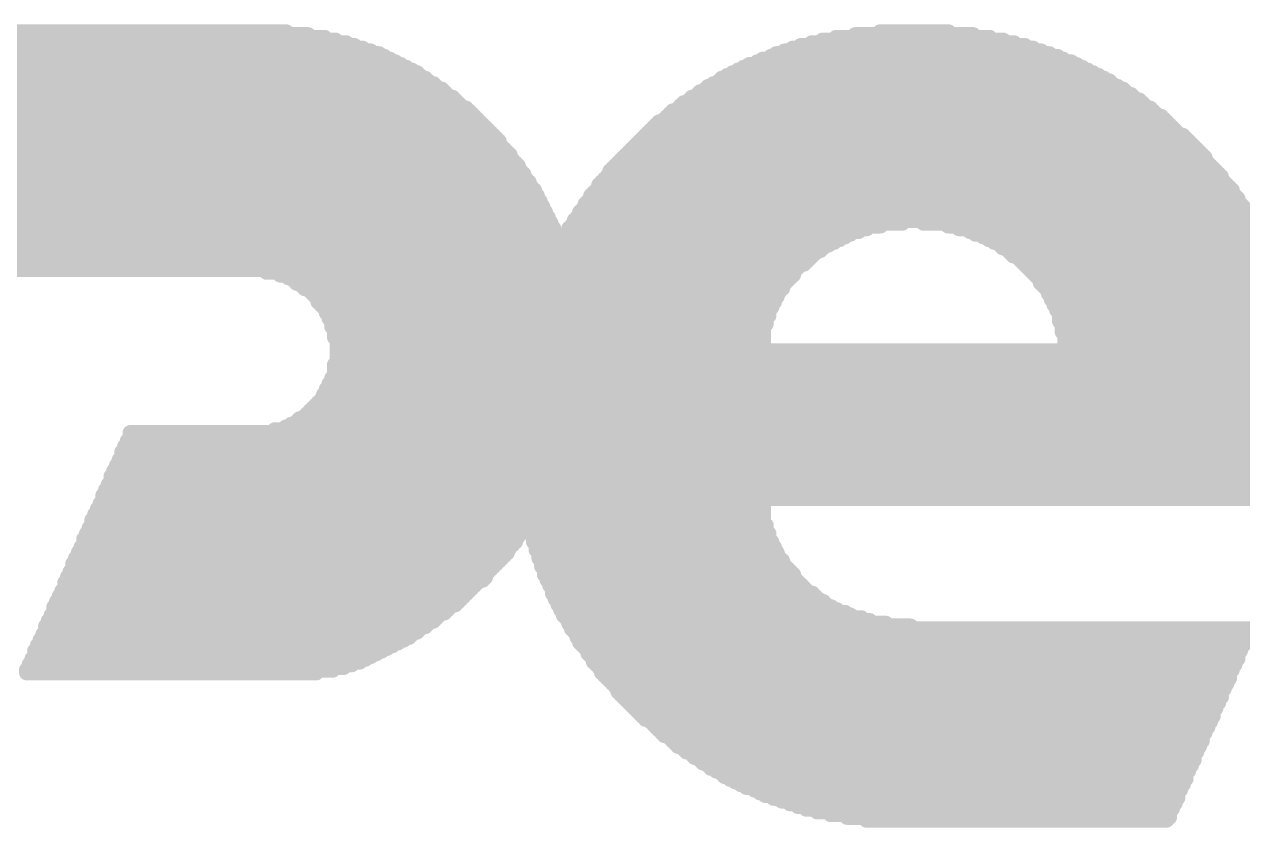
# Model space of a CAD drawing. Extents: x 97 to 206, y 100 to 175.
# Drawn here: x 145.787 to 149.69, y 147.987 to 150.56 of the extents above; entities that cross this region are included whole.
import ezdxf

# ---------------------------------------------------------------- set-up
doc = ezdxf.new("R2010")
doc.units = 0
doc.layers.get('0').update_dxf_attribs({"linetype": 'CONTINUOUS'})
doc.layers.add('SILK-TOP_PHO', color=9, linetype='CONTINUOUS')

# ---------------------------------------------------------------- blocks, each defined once
blk = doc.blocks.new('ROUND_117')
at = {"const_width": 0.02502}
blk.add_lwpolyline([(-0.01251, 0, 1), (0.01251, 0, 1)], format="xyb", close=True, dxfattribs=at)

msp = doc.modelspace()

# ---------------------------------------------------------------- linework, layer by layer
at = {"layer": 'SILK-TOP_PHO', "const_width": 0.050038}
for points in [[(144.999964, 150.535386), (146.625818, 150.535386)], [(144.999964, 150.526496), (146.695668, 150.526496)], [(144.999964, 150.51786), (146.747992, 150.51786)], [(144.999964, 150.509224), (146.783044, 150.509224)], [(148.344128, 150.509224), (148.921978, 150.509224)], [(148.387816, 150.51786), (148.878544, 150.51786)], [(148.448776, 150.526496), (148.825966, 150.526496)], [(148.527516, 150.535386), (148.74748, 150.535386)], [(144.999964, 150.500334), (146.817842, 150.500334)], [(144.999964, 150.491698), (146.844004, 150.491698)], [(144.999964, 150.483062), (146.870166, 150.483062)], [(144.999964, 150.474172), (146.896328, 150.474172)], [(148.221954, 150.474172), (149.044406, 150.474172)], [(148.248116, 150.483062), (149.018244, 150.483062)], [(148.274278, 150.491698), (148.991828, 150.491698)], [(148.309076, 150.500334), (148.95703, 150.500334)], [(144.999964, 150.465536), (146.922744, 150.465536)], [(144.999964, 150.456646), (146.940016, 150.456646)], [(144.999964, 150.44801), (146.957542, 150.44801)], [(144.999964, 150.439374), (146.975068, 150.439374)], [(144.999964, 150.430484), (146.992594, 150.430484)], [(148.108416, 150.430484), (149.157944, 150.430484)], [(148.134578, 150.439374), (149.140418, 150.439374)], [(148.152104, 150.44801), (149.114256, 150.44801)], [(148.178266, 150.456646), (149.09673, 150.456646)], [(148.195538, 150.465536), (149.070568, 150.465536)], [(144.999964, 150.421848), (147.009866, 150.421848)], [(144.999964, 150.413212), (147.027392, 150.413212)], [(144.999964, 150.404322), (147.044918, 150.404322)], [(144.999964, 150.395686), (147.053554, 150.395686)], [(148.038566, 150.395686), (149.227794, 150.395686)], [(148.055838, 150.404322), (149.210268, 150.404322)], [(148.073364, 150.413212), (149.192742, 150.413212)], [(148.09089, 150.421848), (149.175216, 150.421848)], [(144.999964, 150.386796), (147.07108, 150.386796)], [(144.999964, 150.37816), (147.079716, 150.37816)], [(144.999964, 150.369524), (147.097242, 150.369524)], [(144.999964, 150.360634), (147.105878, 150.360634)], [(144.999964, 150.351998), (147.123404, 150.351998)], [(147.968716, 150.351998), (149.30628, 150.351998)], [(147.977352, 150.360634), (149.288754, 150.360634)], [(147.994878, 150.369524), (149.271228, 150.369524)], [(148.012404, 150.37816), (149.262592, 150.37816)], [(148.02104, 150.386796), (149.245066, 150.386796)], [(144.999964, 150.343362), (147.132294, 150.343362)], [(144.999964, 150.334472), (147.14093, 150.334472)], [(144.999964, 150.325836), (147.158456, 150.325836)], [(144.999964, 150.316946), (147.167092, 150.316946)], [(147.916138, 150.316946), (149.358604, 150.316946)], [(147.925028, 150.325836), (149.341078, 150.325836)], [(147.942554, 150.334472), (149.332442, 150.334472)], [(147.95119, 150.343362), (149.314916, 150.343362)], [(144.999964, 150.30831), (147.175728, 150.30831)], [(144.999964, 150.299674), (147.184618, 150.299674)], [(144.999964, 150.290784), (147.202144, 150.290784)], [(144.999964, 150.282148), (147.21078, 150.282148)], [(144.999964, 150.273512), (147.219416, 150.273512)], [(147.855178, 150.273512), (149.410928, 150.273512)], [(147.863814, 150.282148), (149.402292, 150.282148)], [(147.88134, 150.290784), (149.393656, 150.290784)], [(147.889976, 150.299674), (149.37613, 150.299674)], [(147.898866, 150.30831), (149.367494, 150.30831)], [(144.999964, 150.264622), (147.228306, 150.264622)], [(144.999964, 150.255986), (147.236942, 150.255986)], [(144.999964, 150.247096), (147.245578, 150.247096)], [(144.999964, 150.23846), (147.254468, 150.23846)], [(147.81149, 150.23846), (149.454616, 150.23846)], [(147.820126, 150.247096), (149.44598, 150.247096)], [(147.837652, 150.255986), (149.437344, 150.255986)], [(147.846288, 150.264622), (149.428454, 150.264622)], [(144.999964, 150.229824), (147.263104, 150.229824)], [(144.999964, 150.220934), (147.271994, 150.220934)], [(144.999964, 150.212298), (147.28063, 150.212298)], [(144.999964, 150.203662), (147.289266, 150.203662)], [(147.776438, 150.203662), (149.498304, 150.203662)], [(147.785328, 150.212298), (149.480778, 150.212298)], [(147.793964, 150.220934), (149.472142, 150.220934)], [(147.802854, 150.229824), (149.463506, 150.229824)], [(144.153128, 150.194772), (147.298156, 150.194772)], [(144.153128, 150.186136), (147.306792, 150.186136)], [(144.161764, 150.177246), (147.306792, 150.177246)], [(144.170654, 150.16861), (147.315428, 150.16861)], [(144.170654, 150.159974), (147.324318, 150.159974)], [(147.733004, 150.159974), (149.541992, 150.159974)], [(147.74164, 150.16861), (149.533356, 150.16861)], [(147.750276, 150.177246), (149.524466, 150.177246)], [(147.759166, 150.186136), (149.51583, 150.186136)], [(147.767802, 150.194772), (149.507194, 150.194772)], [(144.17929, 150.151084), (147.332954, 150.151084)], [(144.187926, 150.142448), (147.341844, 150.142448)], [(144.187926, 150.133812), (147.341844, 150.133812)], [(144.196816, 150.124922), (147.35048, 150.124922)], [(147.697952, 150.124922), (149.568154, 150.124922)], [(147.706588, 150.133812), (149.568154, 150.133812)], [(147.715478, 150.142448), (149.559518, 150.142448)], [(147.724114, 150.151084), (149.550628, 150.151084)], [(144.196816, 150.116286), (147.359116, 150.116286)], [(144.205452, 150.107396), (147.368006, 150.107396)], [(144.205452, 150.09876), (147.368006, 150.09876)], [(144.214088, 150.090124), (147.376642, 150.090124)], [(144.214088, 150.081234), (147.385278, 150.081234)], [(147.663154, 150.090124), (149.603206, 150.090124)], [(147.663154, 150.081234), (149.611842, 150.081234)], [(147.67179, 150.09876), (149.594316, 150.09876)], [(147.680426, 150.107396), (149.58568, 150.107396)], [(147.689316, 150.116286), (149.577044, 150.116286)], [(144.222978, 150.072598), (147.385278, 150.072598)], [(144.222978, 150.063962), (147.394168, 150.063962)], [(144.231614, 150.055072), (147.402804, 150.055072)], [(144.231614, 150.046436), (147.402804, 150.046436)], [(147.628102, 150.046436), (149.638004, 150.046436)], [(147.636738, 150.055072), (149.629368, 150.055072)], [(147.645628, 150.063962), (149.620478, 150.063962)], [(147.654264, 150.072598), (149.620478, 150.072598)], [(144.240504, 150.037546), (147.411694, 150.037546)], [(144.240504, 150.02891), (147.42033, 150.02891)], [(144.240504, 150.020274), (147.42033, 150.020274)], [(144.24914, 150.011384), (147.428966, 150.011384)], [(144.24914, 150.002748), (147.428966, 150.002748)], [(147.60194, 150.011384), (149.664166, 150.011384)], [(147.60194, 150.002748), (149.673056, 150.002748)], [(147.610576, 150.020274), (149.65553, 150.020274)], [(147.619466, 150.02891), (149.65553, 150.02891)], [(147.628102, 150.037546), (149.646894, 150.037546)], [(144.257776, 149.994112), (147.437856, 149.994112)], [(144.257776, 149.985222), (147.437856, 149.985222)], [(144.257776, 149.976586), (147.446492, 149.976586)], [(144.266666, 149.967696), (147.446492, 149.967696)], [(147.575778, 149.967696), (149.690328, 149.967696)], [(147.584414, 149.985222), (149.681692, 149.985222)], [(147.584414, 149.976586), (149.690328, 149.976586)], [(147.593304, 149.994112), (149.673056, 149.994112)], [(144.266666, 149.95906), (147.455128, 149.95906)], [(144.266666, 149.950424), (147.455128, 149.950424)], [(144.266666, 149.941534), (147.464018, 149.941534)], [(144.275302, 149.932898), (147.464018, 149.932898)], [(144.275302, 149.924262), (147.472654, 149.924262)], [(147.549616, 149.932898), (151.82088, 149.932898)], [(147.549616, 149.924262), (148.599144, 149.924262)], [(147.558252, 149.941534), (151.82088, 149.941534)], [(147.566888, 149.95906), (149.699218, 149.95906)], [(147.566888, 149.950424), (151.82088, 149.950424)], [(148.667216, 149.924262), (151.82088, 149.924262)], [(144.275302, 149.915372), (147.472654, 149.915372)], [(144.283938, 149.906736), (147.481544, 149.906736)], [(144.283938, 149.897846), (147.481544, 149.897846)], [(144.283938, 149.88921), (147.481544, 149.88921)], [(147.523454, 149.88921), (148.433028, 149.88921)], [(147.53209, 149.906736), (148.485606, 149.906736)], [(147.53209, 149.897846), (148.459444, 149.897846)], [(147.540726, 149.915372), (148.529294, 149.915372)], [(148.745702, 149.915372), (151.829516, 149.915372)], [(148.780754, 149.906736), (151.829516, 149.906736)], [(148.815552, 149.897846), (151.829516, 149.897846)], [(148.833078, 149.88921), (151.829516, 149.88921)], [(144.283938, 149.880574), (147.49018, 149.880574)], [(144.283938, 149.871684), (147.49018, 149.871684)], [(144.292828, 149.863048), (147.49018, 149.863048)], [(144.292828, 149.854412), (148.363178, 149.854412)], [(144.292828, 149.845522), (148.345906, 149.845522)], [(147.514564, 149.871684), (148.39823, 149.871684)], [(147.514564, 149.863048), (148.380704, 149.863048)], [(147.523454, 149.880574), (148.415756, 149.880574)], [(148.85924, 149.880574), (151.829516, 149.880574)], [(148.876766, 149.871684), (151.829516, 149.871684)], [(148.894038, 149.863048), (151.838406, 149.863048)], [(148.911564, 149.854412), (151.838406, 149.854412)], [(148.920454, 149.845522), (151.838406, 149.845522)], [(144.292828, 149.836886), (148.337016, 149.836886)], [(144.292828, 149.827996), (148.319744, 149.827996)], [(144.292828, 149.81936), (148.310854, 149.81936)], [(144.301464, 149.810724), (148.302218, 149.810724)], [(148.937726, 149.836886), (150.720806, 149.836886)], [(148.946616, 149.827996), (150.685754, 149.827996)], [(148.955252, 149.81936), (150.659592, 149.81936)], [(148.972778, 149.810724), (150.642066, 149.810724)], [(144.301464, 149.801834), (148.293328, 149.801834)], [(144.301464, 149.793198), (148.284692, 149.793198)], [(144.301464, 149.784562), (148.267166, 149.784562)], [(144.301464, 149.775672), (148.25853, 149.775672)], [(146.562826, 149.767036), (148.249894, 149.767036)], [(148.981414, 149.801834), (150.624794, 149.801834)], [(148.990304, 149.793198), (150.615904, 149.793198)], [(148.99894, 149.784562), (150.598378, 149.784562)], [(149.007576, 149.775672), (150.589742, 149.775672)], [(149.016466, 149.767036), (150.581106, 149.767036)], [(146.606514, 149.758146), (148.249894, 149.758146)], [(146.632676, 149.74951), (148.241004, 149.74951)], [(146.650202, 149.740874), (148.232368, 149.740874)], [(146.658838, 149.731984), (148.223478, 149.731984)], [(149.025102, 149.758146), (150.572216, 149.758146)], [(149.033738, 149.74951), (150.56358, 149.74951)], [(149.042628, 149.740874), (150.554944, 149.740874)], [(149.042628, 149.731984), (150.546054, 149.731984)], [(146.676364, 149.723348), (148.214842, 149.723348)], [(146.685254, 149.714712), (148.214842, 149.714712)], [(146.702526, 149.705822), (148.206206, 149.705822)], [(146.711416, 149.697186), (148.197316, 149.697186)], [(146.720052, 149.688296), (148.197316, 149.688296)], [(149.051264, 149.723348), (150.537418, 149.723348)], [(149.060154, 149.714712), (150.537418, 149.714712)], [(149.06879, 149.705822), (150.528528, 149.705822)], [(149.06879, 149.697186), (150.528528, 149.697186)], [(149.077426, 149.688296), (150.519892, 149.688296)], [(146.728688, 149.67966), (148.18868, 149.67966)], [(146.728688, 149.671024), (148.18868, 149.671024)], [(146.737578, 149.662134), (148.180044, 149.662134)], [(146.746214, 149.653498), (148.180044, 149.653498)], [(149.077426, 149.67966), (150.511256, 149.67966)], [(149.086316, 149.671024), (150.511256, 149.671024)], [(149.086316, 149.662134), (150.511256, 149.662134)], [(149.094952, 149.653498), (150.502366, 149.653498)], [(146.755104, 149.644862), (148.171154, 149.644862)], [(146.755104, 149.635972), (148.171154, 149.635972)], [(146.76374, 149.627336), (148.171154, 149.627336)], [(146.76374, 149.618446), (148.162518, 149.618446)], [(146.772376, 149.60981), (148.162518, 149.60981)], [(149.094952, 149.644862), (150.502366, 149.644862)], [(149.103588, 149.635972), (150.502366, 149.635972)], [(149.103588, 149.627336), (150.49373, 149.627336)], [(149.103588, 149.618446), (150.49373, 149.618446)], [(149.103588, 149.60981), (150.49373, 149.60981)], [(146.772376, 149.601174), (148.162518, 149.601174)], [(146.772376, 149.592284), (148.153628, 149.592284)], [(146.781266, 149.583648), (148.153628, 149.583648)], [(146.781266, 149.575012), (148.153628, 149.575012)], [(149.112478, 149.601174), (150.49373, 149.601174)], [(149.112478, 149.592284), (150.485094, 149.592284)], [(149.112478, 149.583648), (150.485094, 149.583648)], [(149.112478, 149.575012), (150.485094, 149.575012)], [(146.781266, 149.566122), (148.153628, 149.566122)], [(146.781266, 149.557486), (148.153628, 149.557486)], [(146.789902, 149.548596), (148.153628, 149.548596)], [(146.789902, 149.53996), (148.153628, 149.53996)], [(149.121114, 149.566122), (150.485094, 149.566122)], [(149.121114, 149.557486), (150.485094, 149.557486)], [(149.121114, 149.548596), (150.485094, 149.548596)], [(149.121114, 149.53996), (150.485094, 149.53996)], [(146.789902, 149.531324), (148.144992, 149.531324)], [(146.789902, 149.522434), (148.144992, 149.522434)], [(146.789902, 149.513798), (150.476204, 149.513798)], [(146.789902, 149.505162), (150.476204, 149.505162)], [(146.789902, 149.496272), (150.476204, 149.496272)], [(149.121114, 149.531324), (150.485094, 149.531324)], [(149.121114, 149.522434), (150.476204, 149.522434)], [(146.781266, 149.47011), (150.476204, 149.47011)], [(146.781266, 149.461474), (150.476204, 149.461474)], [(146.789902, 149.487636), (150.476204, 149.487636)], [(146.789902, 149.478746), (150.476204, 149.478746)], [(146.772376, 149.426422), (150.476204, 149.426422)], [(146.772376, 149.417786), (150.476204, 149.417786)], [(146.781266, 149.452584), (150.476204, 149.452584)], [(146.781266, 149.443948), (150.476204, 149.443948)], [(146.781266, 149.435312), (150.476204, 149.435312)], [(146.755104, 149.391624), (150.476204, 149.391624)], [(146.755104, 149.382734), (150.476204, 149.382734)], [(146.76374, 149.408896), (150.476204, 149.408896)], [(146.76374, 149.40026), (150.476204, 149.40026)], [(146.720052, 149.339046), (150.476204, 149.339046)], [(146.728688, 149.347936), (150.476204, 149.347936)], [(146.737578, 149.356572), (150.476204, 149.356572)], [(146.746214, 149.374098), (150.476204, 149.374098)], [(146.746214, 149.365462), (150.476204, 149.365462)], [(146.685254, 149.304248), (150.476204, 149.304248)], [(146.69389, 149.312884), (150.476204, 149.312884)], [(146.702526, 149.321774), (150.476204, 149.321774)], [(146.711416, 149.33041), (150.476204, 149.33041)], [(146.588988, 149.26056), (150.476204, 149.26056)], [(146.62404, 149.269196), (150.476204, 149.269196)], [(146.641566, 149.278086), (150.476204, 149.278086)], [(146.658838, 149.286722), (150.476204, 149.286722)], [(146.667728, 149.295612), (150.476204, 149.295612)], [(146.117564, 149.225762), (150.476204, 149.225762)], [(146.126454, 149.251924), (150.476204, 149.251924)], [(146.126454, 149.243034), (150.476204, 149.243034)], [(146.126454, 149.234398), (150.476204, 149.234398)], [(146.100038, 149.19071), (150.476204, 149.19071)], [(146.100038, 149.182074), (150.476204, 149.182074)], [(146.108928, 149.208236), (150.476204, 149.208236)], [(146.108928, 149.199346), (150.476204, 149.199346)], [(146.117564, 149.216872), (150.476204, 149.216872)], [(146.082766, 149.147022), (150.476204, 149.147022)], [(146.091402, 149.164548), (150.476204, 149.164548)], [(146.091402, 149.155912), (150.476204, 149.155912)], [(146.100038, 149.173184), (150.476204, 149.173184)], [(146.06524, 149.112224), (150.476204, 149.112224)], [(146.06524, 149.103334), (150.476204, 149.103334)], [(146.073876, 149.129496), (150.476204, 149.129496)], [(146.073876, 149.12086), (150.476204, 149.12086)], [(146.082766, 149.138386), (150.476204, 149.138386)], [(146.047714, 149.068536), (150.476204, 149.068536)], [(146.056604, 149.086062), (150.476204, 149.086062)], [(146.056604, 149.077172), (150.476204, 149.077172)], [(146.06524, 149.094698), (150.476204, 149.094698)], [(146.030188, 149.024848), (148.144992, 149.024848)], [(146.039078, 149.05101), (150.476204, 149.05101)], [(146.039078, 149.042374), (150.476204, 149.042374)], [(146.039078, 149.033484), (148.144992, 149.033484)], [(146.047714, 149.059646), (150.476204, 149.059646)], [(146.012916, 148.989796), (148.153628, 148.989796)], [(146.021552, 149.007322), (148.153628, 149.007322)], [(146.021552, 148.998686), (148.153628, 148.998686)], [(146.030188, 149.016212), (148.153628, 149.016212)], [(145.99539, 148.946362), (147.385278, 148.946362)], [(146.004026, 148.972524), (148.153628, 148.972524)], [(146.004026, 148.963634), (148.153628, 148.963634)], [(146.004026, 148.954998), (147.394168, 148.954998)], [(146.012916, 148.98116), (148.153628, 148.98116)], [(147.409916, 148.954998), (148.162518, 148.954998)], [(147.409916, 148.946362), (148.162518, 148.946362)], [(145.977864, 148.91131), (147.359116, 148.91131)], [(145.986754, 148.928836), (147.376642, 148.928836)], [(145.986754, 148.919946), (147.368006, 148.919946)], [(145.99539, 148.937472), (147.376642, 148.937472)], [(147.409916, 148.937472), (148.162518, 148.937472)], [(147.409916, 148.928836), (148.171154, 148.928836)], [(147.418552, 148.919946), (148.171154, 148.919946)], [(147.418552, 148.91131), (148.171154, 148.91131)], [(145.969228, 148.885148), (147.341844, 148.885148)], [(145.969228, 148.876512), (147.332954, 148.876512)], [(145.977864, 148.902674), (147.359116, 148.902674)], [(145.977864, 148.893784), (147.35048, 148.893784)], [(147.418552, 148.902674), (148.180044, 148.902674)], [(147.427188, 148.893784), (148.180044, 148.893784)], [(147.427188, 148.885148), (148.18868, 148.885148)], [(147.427188, 148.876512), (148.18868, 148.876512)], [(145.943066, 148.832824), (147.298156, 148.832824)], [(145.951702, 148.850096), (147.315428, 148.850096)], [(145.951702, 148.84146), (147.306792, 148.84146)], [(145.960338, 148.867622), (147.332954, 148.867622)], [(145.960338, 148.858986), (147.324318, 148.858986)], [(147.436078, 148.867622), (148.197316, 148.867622)], [(147.436078, 148.858986), (148.197316, 148.858986)], [(147.436078, 148.850096), (148.206206, 148.850096)], [(147.444714, 148.84146), (148.214842, 148.84146)], [(147.444714, 148.832824), (148.214842, 148.832824)], [(145.934176, 148.806662), (147.271994, 148.806662)], [(145.934176, 148.797772), (147.263104, 148.797772)], [(145.943066, 148.823934), (147.289266, 148.823934)], [(145.943066, 148.815298), (147.28063, 148.815298)], [(147.444714, 148.823934), (148.223478, 148.823934)], [(147.453604, 148.815298), (148.232368, 148.815298)], [(147.453604, 148.806662), (148.241004, 148.806662)], [(147.453604, 148.797772), (148.249894, 148.797772)], [(145.916904, 148.77161), (147.236942, 148.77161)], [(145.916904, 148.762974), (147.228306, 148.762974)], [(145.916904, 148.754084), (147.219416, 148.754084)], [(145.92554, 148.789136), (147.263104, 148.789136)], [(145.92554, 148.780246), (147.254468, 148.780246)], [(147.46224, 148.789136), (148.249894, 148.789136)], [(147.46224, 148.780246), (148.25853, 148.780246)], [(147.470876, 148.77161), (148.267166, 148.77161)], [(147.470876, 148.762974), (148.276056, 148.762974)], [(147.479766, 148.754084), (148.284692, 148.754084)], [(145.899378, 148.727922), (147.193254, 148.727922)], [(145.899378, 148.719286), (147.184618, 148.719286)], [(145.908014, 148.745448), (147.21078, 148.745448)], [(145.908014, 148.736812), (147.202144, 148.736812)], [(147.479766, 148.745448), (148.293328, 148.745448)], [(147.479766, 148.736812), (148.310854, 148.736812)], [(147.488402, 148.727922), (148.319744, 148.727922)], [(147.488402, 148.719286), (148.32838, 148.719286)], [(145.881852, 148.693124), (147.149566, 148.693124)], [(145.881852, 148.684234), (147.14093, 148.684234)], [(145.881852, 148.675598), (147.132294, 148.675598)], [(145.890488, 148.710396), (147.175728, 148.710396)], [(145.890488, 148.70176), (147.167092, 148.70176)], [(147.497038, 148.710396), (148.345906, 148.710396)], [(147.497038, 148.70176), (148.354542, 148.70176)], [(147.505928, 148.693124), (148.372068, 148.693124)], [(147.505928, 148.684234), (148.389594, 148.684234)], [(147.514564, 148.675598), (148.415756, 148.675598)], [(145.864326, 148.649436), (147.097242, 148.649436)], [(145.864326, 148.640546), (147.079716, 148.640546)], [(145.873216, 148.666962), (147.114768, 148.666962)], [(145.873216, 148.658072), (147.105878, 148.658072)], [(147.514564, 148.666962), (148.433028, 148.666962)], [(147.523454, 148.658072), (148.46808, 148.658072)], [(147.53209, 148.649436), (148.494242, 148.649436)], [(147.53209, 148.640546), (148.546566, 148.640546)], [(145.847054, 148.605748), (147.027392, 148.605748)], [(145.847054, 148.597112), (147.018756, 148.597112)], [(145.85569, 148.63191), (147.07108, 148.63191)], [(145.85569, 148.623274), (147.053554, 148.623274)], [(145.85569, 148.614384), (147.044918, 148.614384)], [(147.540726, 148.63191), (148.625306, 148.63191)], [(147.540726, 148.623274), (150.476204, 148.623274)], [(147.549616, 148.614384), (150.476204, 148.614384)], [(147.558252, 148.605748), (150.476204, 148.605748)], [(147.558252, 148.597112), (149.699218, 148.597112)], [(145.829528, 148.570696), (146.966178, 148.570696)], [(145.829528, 148.56206), (146.948906, 148.56206)], [(145.838164, 148.588222), (147.00123, 148.588222)], [(145.838164, 148.579586), (146.983704, 148.579586)], [(147.566888, 148.588222), (149.699218, 148.588222)], [(147.566888, 148.579586), (149.690328, 148.579586)], [(147.575778, 148.570696), (149.690328, 148.570696)], [(147.584414, 148.56206), (149.681692, 148.56206)], [(145.812002, 148.527262), (146.879056, 148.527262)], [(145.812002, 148.518372), (146.86153, 148.518372)], [(145.820638, 148.553424), (146.93138, 148.553424)], [(145.820638, 148.544534), (146.913854, 148.544534)], [(145.820638, 148.535898), (146.896328, 148.535898)], [(147.593304, 148.553424), (149.681692, 148.553424)], [(147.593304, 148.544534), (149.673056, 148.544534)], [(147.60194, 148.535898), (149.673056, 148.535898)], [(147.610576, 148.527262), (149.673056, 148.527262)], [(147.610576, 148.518372), (149.664166, 148.518372)], [(145.794476, 148.49221), (146.774154, 148.49221)], [(145.794476, 148.483574), (146.72183, 148.483574)], [(145.803366, 148.509736), (146.835368, 148.509736)], [(145.803366, 148.500846), (146.809206, 148.500846)], [(147.619466, 148.509736), (149.664166, 148.509736)], [(147.628102, 148.500846), (149.65553, 148.500846)], [(147.636738, 148.49221), (149.65553, 148.49221)], [(147.636738, 148.483574), (149.646894, 148.483574)], [(147.645628, 148.474684), (149.646894, 148.474684)], [(147.654264, 148.466048), (149.646894, 148.466048)], [(147.663154, 148.457412), (149.638004, 148.457412)], [(147.67179, 148.448522), (149.638004, 148.448522)], [(147.680426, 148.439886), (149.629368, 148.439886)], [(147.689316, 148.430996), (149.629368, 148.430996)], [(147.689316, 148.42236), (149.620478, 148.42236)], [(147.697952, 148.413724), (149.620478, 148.413724)], [(147.706588, 148.404834), (149.620478, 148.404834)], [(147.715478, 148.396198), (149.611842, 148.396198)], [(147.724114, 148.387562), (149.611842, 148.387562)], [(147.733004, 148.378672), (149.603206, 148.378672)], [(147.74164, 148.370036), (149.603206, 148.370036)], [(147.750276, 148.361146), (149.594316, 148.361146)], [(147.759166, 148.35251), (149.594316, 148.35251)], [(147.767802, 148.343874), (149.594316, 148.343874)], [(147.776438, 148.334984), (149.58568, 148.334984)], [(147.793964, 148.326348), (149.58568, 148.326348)], [(147.802854, 148.317712), (149.577044, 148.317712)], [(147.81149, 148.308822), (149.577044, 148.308822)], [(147.820126, 148.300186), (149.568154, 148.300186)], [(147.829016, 148.291296), (149.568154, 148.291296)], [(147.837652, 148.28266), (149.559518, 148.28266)], [(147.855178, 148.274024), (149.559518, 148.274024)], [(147.863814, 148.265134), (149.559518, 148.265134)], [(147.872704, 148.256498), (149.550628, 148.256498)], [(147.88134, 148.247862), (149.550628, 148.247862)], [(147.898866, 148.238972), (149.541992, 148.238972)], [(147.907502, 148.230336), (149.541992, 148.230336)], [(147.925028, 148.221446), (149.533356, 148.221446)], [(147.933664, 148.21281), (149.533356, 148.21281)], [(147.95119, 148.204174), (149.533356, 148.204174)], [(147.959826, 148.195284), (149.524466, 148.195284)], [(147.977352, 148.186648), (149.524466, 148.186648)], [(147.985988, 148.178012), (149.51583, 148.178012)], [(148.003514, 148.169122), (149.51583, 148.169122)], [(148.02104, 148.160486), (149.507194, 148.160486)], [(148.029676, 148.151596), (149.507194, 148.151596)], [(148.047202, 148.14296), (149.507194, 148.14296)], [(148.064728, 148.134324), (149.498304, 148.134324)], [(148.082254, 148.125434), (149.498304, 148.125434)], [(148.099526, 148.116798), (149.489668, 148.116798)], [(148.125688, 148.108162), (149.489668, 148.108162)], [(148.143214, 148.099272), (149.480778, 148.099272)], [(148.16074, 148.090636), (149.480778, 148.090636)], [(148.186902, 148.081746), (149.480778, 148.081746)], [(148.213064, 148.07311), (149.472142, 148.07311)], [(148.239226, 148.064474), (149.472142, 148.064474)], [(148.265388, 148.055584), (149.463506, 148.055584)], [(148.291804, 148.046948), (149.463506, 148.046948)], [(148.326602, 148.038312), (149.454616, 148.038312)], [(148.37029, 148.029422), (149.454616, 148.029422)], [(148.422614, 148.020786), (149.454616, 148.020786)], [(148.483828, 148.011896), (149.44598, 148.011896)]]:
    msp.add_lwpolyline(points, dxfattribs=at)

# ---------------------------------------------------------------- block references
at = {"layer": 'SILK-TOP_PHO'}
for p in [(146.625818, 150.535386), (146.695668, 150.526496), (146.747992, 150.51786), (146.783044, 150.509224), (148.344128, 150.509224), (148.387816, 150.51786), (148.448776, 150.526496), (148.527516, 150.535386), (148.74748, 150.535386), (148.825966, 150.526496), (148.878544, 150.51786), (148.921978, 150.509224), (146.817842, 150.500334), (146.844004, 150.491698), (146.870166, 150.483062), (146.896328, 150.474172), (148.221954, 150.474172), (148.248116, 150.483062), (148.274278, 150.491698), (148.309076, 150.500334), (148.95703, 150.500334), (148.991828, 150.491698), (149.018244, 150.483062), (149.044406, 150.474172), (146.922744, 150.465536), (146.940016, 150.456646), (146.957542, 150.44801), (146.975068, 150.439374), (146.992594, 150.430484), (148.108416, 150.430484), (148.134578, 150.439374), (148.152104, 150.44801), (148.178266, 150.456646), (148.195538, 150.465536), (149.070568, 150.465536), (149.09673, 150.456646), (149.114256, 150.44801), (149.140418, 150.439374), (149.157944, 150.430484), (147.009866, 150.421848), (147.027392, 150.413212), (147.044918, 150.404322), (147.053554, 150.395686), (148.038566, 150.395686), (148.055838, 150.404322), (148.073364, 150.413212), (148.09089, 150.421848), (149.175216, 150.421848), (149.192742, 150.413212), (149.210268, 150.404322), (149.227794, 150.395686), (147.07108, 150.386796), (147.079716, 150.37816), (147.097242, 150.369524), (147.105878, 150.360634), (147.123404, 150.351998), (147.968716, 150.351998), (147.977352, 150.360634), (147.994878, 150.369524), (148.012404, 150.37816), (148.02104, 150.386796), (149.245066, 150.386796), (149.262592, 150.37816), (149.271228, 150.369524), (149.288754, 150.360634), (149.30628, 150.351998), (147.132294, 150.343362), (147.14093, 150.334472), (147.158456, 150.325836), (147.167092, 150.316946), (147.916138, 150.316946), (147.925028, 150.325836), (147.942554, 150.334472), (147.95119, 150.343362), (149.314916, 150.343362), (149.332442, 150.334472), (149.341078, 150.325836), (149.358604, 150.316946), (147.175728, 150.30831), (147.184618, 150.299674), (147.202144, 150.290784), (147.21078, 150.282148), (147.219416, 150.273512), (147.855178, 150.273512), (147.863814, 150.282148), (147.88134, 150.290784), (147.889976, 150.299674), (147.898866, 150.30831), (149.367494, 150.30831), (149.37613, 150.299674), (149.393656, 150.290784), (149.402292, 150.282148), (149.410928, 150.273512), (147.228306, 150.264622), (147.236942, 150.255986), (147.245578, 150.247096), (147.254468, 150.23846), (147.81149, 150.23846), (147.820126, 150.247096), (147.837652, 150.255986), (147.846288, 150.264622), (149.428454, 150.264622), (149.437344, 150.255986), (149.44598, 150.247096), (149.454616, 150.23846), (147.263104, 150.229824), (147.271994, 150.220934), (147.28063, 150.212298), (147.289266, 150.203662), (147.776438, 150.203662), (147.785328, 150.212298), (147.793964, 150.220934), (147.802854, 150.229824), (149.463506, 150.229824), (149.472142, 150.220934), (149.480778, 150.212298), (149.498304, 150.203662), (147.298156, 150.194772), (147.306792, 150.186136), (147.306792, 150.177246), (147.315428, 150.16861), (147.324318, 150.159974), (147.733004, 150.159974), (147.74164, 150.16861), (147.750276, 150.177246), (147.759166, 150.186136), (147.767802, 150.194772), (149.507194, 150.194772), (149.51583, 150.186136), (149.524466, 150.177246), (149.533356, 150.16861), (149.541992, 150.159974), (147.332954, 150.151084), (147.341844, 150.142448), (147.341844, 150.133812), (147.35048, 150.124922), (147.697952, 150.124922), (147.706588, 150.133812), (147.715478, 150.142448), (147.724114, 150.151084), (149.550628, 150.151084), (149.559518, 150.142448), (149.568154, 150.133812), (149.568154, 150.124922), (147.359116, 150.116286), (147.368006, 150.107396), (147.368006, 150.09876), (147.376642, 150.090124), (147.385278, 150.081234), (147.663154, 150.090124), (147.663154, 150.081234), (147.67179, 150.09876), (147.680426, 150.107396), (147.689316, 150.116286), (149.577044, 150.116286), (149.58568, 150.107396), (149.594316, 150.09876), (149.603206, 150.090124), (149.611842, 150.081234), (147.385278, 150.072598), (147.394168, 150.063962), (147.402804, 150.055072), (147.402804, 150.046436), (147.628102, 150.046436), (147.636738, 150.055072), (147.645628, 150.063962), (147.654264, 150.072598), (149.620478, 150.072598), (149.620478, 150.063962), (149.629368, 150.055072), (149.638004, 150.046436), (147.411694, 150.037546), (147.42033, 150.02891), (147.42033, 150.020274), (147.428966, 150.011384), (147.428966, 150.002748), (147.60194, 150.011384), (147.60194, 150.002748), (147.610576, 150.020274), (147.619466, 150.02891), (147.628102, 150.037546), (149.646894, 150.037546), (149.65553, 150.02891), (149.65553, 150.020274), (149.664166, 150.011384), (149.673056, 150.002748), (147.437856, 149.994112), (147.437856, 149.985222), (147.446492, 149.976586), (147.446492, 149.967696), (147.575778, 149.967696), (147.584414, 149.985222), (147.584414, 149.976586), (147.593304, 149.994112), (149.673056, 149.994112), (149.681692, 149.985222), (149.690328, 149.976586), (149.690328, 149.967696), (147.455128, 149.95906), (147.455128, 149.950424), (147.464018, 149.941534), (147.464018, 149.932898), (147.472654, 149.924262), (147.549616, 149.932898), (147.549616, 149.924262), (147.558252, 149.941534), (147.566888, 149.95906), (147.566888, 149.950424), (148.599144, 149.924262), (148.667216, 149.924262), (149.699218, 149.95906), (147.472654, 149.915372), (147.481544, 149.906736), (147.481544, 149.897846), (147.481544, 149.88921), (147.523454, 149.88921), (147.53209, 149.906736), (147.53209, 149.897846), (147.540726, 149.915372), (148.433028, 149.88921), (148.459444, 149.897846), (148.485606, 149.906736), (148.529294, 149.915372), (148.745702, 149.915372), (148.780754, 149.906736), (148.815552, 149.897846), (148.833078, 149.88921), (147.49018, 149.880574), (147.49018, 149.871684), (147.49018, 149.863048), (147.514564, 149.871684), (147.514564, 149.863048), (147.523454, 149.880574), (148.345906, 149.845522), (148.363178, 149.854412), (148.380704, 149.863048), (148.39823, 149.871684), (148.415756, 149.880574), (148.85924, 149.880574), (148.876766, 149.871684), (148.894038, 149.863048), (148.911564, 149.854412), (148.920454, 149.845522), (148.302218, 149.810724), (148.310854, 149.81936), (148.319744, 149.827996), (148.337016, 149.836886), (148.937726, 149.836886), (148.946616, 149.827996), (148.955252, 149.81936), (148.972778, 149.810724), (146.562826, 149.767036), (148.249894, 149.767036), (148.25853, 149.775672), (148.267166, 149.784562), (148.284692, 149.793198), (148.293328, 149.801834), (148.981414, 149.801834), (148.990304, 149.793198), (148.99894, 149.784562), (149.007576, 149.775672), (149.016466, 149.767036), (146.606514, 149.758146), (146.632676, 149.74951), (146.650202, 149.740874), (146.658838, 149.731984), (148.223478, 149.731984), (148.232368, 149.740874), (148.241004, 149.74951), (148.249894, 149.758146), (149.025102, 149.758146), (149.033738, 149.74951), (149.042628, 149.740874), (149.042628, 149.731984), (146.676364, 149.723348), (146.685254, 149.714712), (146.702526, 149.705822), (146.711416, 149.697186), (146.720052, 149.688296), (148.197316, 149.697186), (148.197316, 149.688296), (148.206206, 149.705822), (148.214842, 149.723348), (148.214842, 149.714712), (149.051264, 149.723348), (149.060154, 149.714712), (149.06879, 149.705822), (149.06879, 149.697186), (149.077426, 149.688296), (146.728688, 149.67966), (146.728688, 149.671024), (146.737578, 149.662134), (146.746214, 149.653498), (148.180044, 149.662134), (148.180044, 149.653498), (148.18868, 149.67966), (148.18868, 149.671024), (149.077426, 149.67966), (149.086316, 149.671024), (149.086316, 149.662134), (149.094952, 149.653498), (146.755104, 149.644862), (146.755104, 149.635972), (146.76374, 149.627336), (146.76374, 149.618446), (146.772376, 149.60981), (148.162518, 149.618446), (148.162518, 149.60981), (148.171154, 149.644862), (148.171154, 149.635972), (148.171154, 149.627336), (149.094952, 149.644862), (149.103588, 149.635972), (149.103588, 149.627336), (149.103588, 149.618446), (149.103588, 149.60981), (146.772376, 149.601174), (146.772376, 149.592284), (146.781266, 149.583648), (146.781266, 149.575012), (148.153628, 149.592284), (148.153628, 149.583648), (148.153628, 149.575012), (148.162518, 149.601174), (149.112478, 149.601174), (149.112478, 149.592284), (149.112478, 149.583648), (149.112478, 149.575012), (146.781266, 149.566122), (146.781266, 149.557486), (146.789902, 149.548596), (146.789902, 149.53996), (148.153628, 149.566122), (148.153628, 149.557486), (148.153628, 149.548596), (148.153628, 149.53996), (149.121114, 149.566122), (149.121114, 149.557486), (149.121114, 149.548596), (149.121114, 149.53996), (146.789902, 149.531324), (146.789902, 149.522434), (146.789902, 149.513798), (146.789902, 149.505162), (146.789902, 149.496272), (148.144992, 149.531324), (148.144992, 149.522434), (149.121114, 149.531324), (149.121114, 149.522434), (146.781266, 149.47011), (146.781266, 149.461474), (146.789902, 149.487636), (146.789902, 149.478746), (146.772376, 149.426422), (146.772376, 149.417786), (146.781266, 149.452584), (146.781266, 149.443948), (146.781266, 149.435312), (146.755104, 149.391624), (146.755104, 149.382734), (146.76374, 149.408896), (146.76374, 149.40026), (146.720052, 149.339046), (146.728688, 149.347936), (146.737578, 149.356572), (146.746214, 149.374098), (146.746214, 149.365462), (146.685254, 149.304248), (146.69389, 149.312884), (146.702526, 149.321774), (146.711416, 149.33041), (146.588988, 149.26056), (146.62404, 149.269196), (146.641566, 149.278086), (146.658838, 149.286722), (146.667728, 149.295612), (146.117564, 149.225762), (146.126454, 149.251924), (146.126454, 149.243034), (146.126454, 149.234398), (146.100038, 149.19071), (146.100038, 149.182074), (146.108928, 149.208236), (146.108928, 149.199346), (146.117564, 149.216872), (146.082766, 149.147022), (146.091402, 149.164548), (146.091402, 149.155912), (146.100038, 149.173184), (146.06524, 149.112224), (146.06524, 149.103334), (146.073876, 149.129496), (146.073876, 149.12086), (146.082766, 149.138386), (146.047714, 149.068536), (146.056604, 149.086062), (146.056604, 149.077172), (146.06524, 149.094698), (146.030188, 149.024848), (146.039078, 149.05101), (146.039078, 149.042374), (146.039078, 149.033484), (146.047714, 149.059646), (148.144992, 149.033484), (148.144992, 149.024848), (146.012916, 148.989796), (146.021552, 149.007322), (146.021552, 148.998686), (146.030188, 149.016212), (148.153628, 149.016212), (148.153628, 149.007322), (148.153628, 148.998686), (148.153628, 148.989796), (145.99539, 148.946362), (146.004026, 148.972524), (146.004026, 148.963634), (146.004026, 148.954998), (146.012916, 148.98116), (147.385278, 148.946362), (147.394168, 148.954998), (147.409916, 148.954998), (147.409916, 148.946362), (148.153628, 148.98116), (148.153628, 148.972524), (148.153628, 148.963634), (148.162518, 148.954998), (148.162518, 148.946362), (145.977864, 148.91131), (145.986754, 148.928836), (145.986754, 148.919946), (145.99539, 148.937472), (147.359116, 148.91131), (147.368006, 148.919946), (147.376642, 148.937472), (147.376642, 148.928836), (147.409916, 148.937472), (147.409916, 148.928836), (147.418552, 148.919946), (147.418552, 148.91131), (148.162518, 148.937472), (148.171154, 148.928836), (148.171154, 148.919946), (148.171154, 148.91131), (145.969228, 148.885148), (145.969228, 148.876512), (145.977864, 148.902674), (145.977864, 148.893784), (147.332954, 148.876512), (147.341844, 148.885148), (147.35048, 148.893784), (147.359116, 148.902674), (147.418552, 148.902674), (147.427188, 148.893784), (147.427188, 148.885148), (147.427188, 148.876512), (148.180044, 148.902674), (148.180044, 148.893784), (148.18868, 148.885148), (148.18868, 148.876512), (145.943066, 148.832824), (145.951702, 148.850096), (145.951702, 148.84146), (145.960338, 148.867622), (145.960338, 148.858986), (147.298156, 148.832824), (147.306792, 148.84146), (147.315428, 148.850096), (147.324318, 148.858986), (147.332954, 148.867622), (147.436078, 148.867622), (147.436078, 148.858986), (147.436078, 148.850096), (147.444714, 148.84146), (147.444714, 148.832824), (148.197316, 148.867622), (148.197316, 148.858986), (148.206206, 148.850096), (148.214842, 148.84146), (148.214842, 148.832824), (145.934176, 148.806662), (145.934176, 148.797772), (145.943066, 148.823934), (145.943066, 148.815298), (147.263104, 148.797772), (147.271994, 148.806662), (147.28063, 148.815298), (147.289266, 148.823934), (147.444714, 148.823934), (147.453604, 148.815298), (147.453604, 148.806662), (147.453604, 148.797772), (148.223478, 148.823934), (148.232368, 148.815298), (148.241004, 148.806662), (148.249894, 148.797772), (145.916904, 148.77161), (145.916904, 148.762974), (145.916904, 148.754084), (145.92554, 148.789136), (145.92554, 148.780246), (147.219416, 148.754084), (147.228306, 148.762974), (147.236942, 148.77161), (147.254468, 148.780246), (147.263104, 148.789136), (147.46224, 148.789136), (147.46224, 148.780246), (147.470876, 148.77161), (147.470876, 148.762974), (147.479766, 148.754084), (148.249894, 148.789136), (148.25853, 148.780246), (148.267166, 148.77161), (148.276056, 148.762974), (148.284692, 148.754084), (145.899378, 148.727922), (145.899378, 148.719286), (145.908014, 148.745448), (145.908014, 148.736812), (147.184618, 148.719286), (147.193254, 148.727922), (147.202144, 148.736812), (147.21078, 148.745448), (147.479766, 148.745448), (147.479766, 148.736812), (147.488402, 148.727922), (147.488402, 148.719286), (148.293328, 148.745448), (148.310854, 148.736812), (148.319744, 148.727922), (148.32838, 148.719286), (145.881852, 148.693124), (145.881852, 148.684234), (145.881852, 148.675598), (145.890488, 148.710396), (145.890488, 148.70176), (147.132294, 148.675598), (147.14093, 148.684234), (147.149566, 148.693124), (147.167092, 148.70176), (147.175728, 148.710396), (147.497038, 148.710396), (147.497038, 148.70176), (147.505928, 148.693124), (147.505928, 148.684234), (147.514564, 148.675598), (148.345906, 148.710396), (148.354542, 148.70176), (148.372068, 148.693124), (148.389594, 148.684234), (148.415756, 148.675598), (145.864326, 148.649436), (145.864326, 148.640546), (145.873216, 148.666962), (145.873216, 148.658072), (147.079716, 148.640546), (147.097242, 148.649436), (147.105878, 148.658072), (147.114768, 148.666962), (147.514564, 148.666962), (147.523454, 148.658072), (147.53209, 148.649436), (147.53209, 148.640546), (148.433028, 148.666962), (148.46808, 148.658072), (148.494242, 148.649436), (148.546566, 148.640546), (145.847054, 148.605748), (145.847054, 148.597112), (145.85569, 148.63191), (145.85569, 148.623274), (145.85569, 148.614384), (147.018756, 148.597112), (147.027392, 148.605748), (147.044918, 148.614384), (147.053554, 148.623274), (147.07108, 148.63191), (147.540726, 148.63191), (147.540726, 148.623274), (147.549616, 148.614384), (147.558252, 148.605748), (147.558252, 148.597112), (148.625306, 148.63191), (149.699218, 148.597112), (145.829528, 148.570696), (145.829528, 148.56206), (145.838164, 148.588222), (145.838164, 148.579586), (146.948906, 148.56206), (146.966178, 148.570696), (146.983704, 148.579586), (147.00123, 148.588222), (147.566888, 148.588222), (147.566888, 148.579586), (147.575778, 148.570696), (147.584414, 148.56206), (149.681692, 148.56206), (149.690328, 148.579586), (149.690328, 148.570696), (149.699218, 148.588222), (145.812002, 148.527262), (145.812002, 148.518372), (145.820638, 148.553424), (145.820638, 148.544534), (145.820638, 148.535898), (146.86153, 148.518372), (146.879056, 148.527262), (146.896328, 148.535898), (146.913854, 148.544534), (146.93138, 148.553424), (147.593304, 148.553424), (147.593304, 148.544534), (147.60194, 148.535898), (147.610576, 148.527262), (147.610576, 148.518372), (149.664166, 148.518372), (149.673056, 148.544534), (149.673056, 148.535898), (149.673056, 148.527262), (149.681692, 148.553424), (145.794476, 148.49221), (145.794476, 148.483574), (145.803366, 148.509736), (145.803366, 148.500846), (146.72183, 148.483574), (146.774154, 148.49221), (146.809206, 148.500846), (146.835368, 148.509736), (147.619466, 148.509736), (147.628102, 148.500846), (147.636738, 148.49221), (147.636738, 148.483574), (149.646894, 148.483574), (149.65553, 148.500846), (149.65553, 148.49221), (149.664166, 148.509736), (147.645628, 148.474684), (147.654264, 148.466048), (147.663154, 148.457412), (147.67179, 148.448522), (147.680426, 148.439886), (149.629368, 148.439886), (149.638004, 148.457412), (149.638004, 148.448522), (149.646894, 148.474684), (149.646894, 148.466048), (147.689316, 148.430996), (147.689316, 148.42236), (147.697952, 148.413724), (147.706588, 148.404834), (149.620478, 148.42236), (149.620478, 148.413724), (149.620478, 148.404834), (149.629368, 148.430996), (147.715478, 148.396198), (147.724114, 148.387562), (147.733004, 148.378672), (147.74164, 148.370036), (147.750276, 148.361146), (149.594316, 148.361146), (149.603206, 148.378672), (149.603206, 148.370036), (149.611842, 148.396198), (149.611842, 148.387562), (147.759166, 148.35251), (147.767802, 148.343874), (147.776438, 148.334984), (147.793964, 148.326348), (149.58568, 148.334984), (149.58568, 148.326348), (149.594316, 148.35251), (149.594316, 148.343874), (147.802854, 148.317712), (147.81149, 148.308822), (147.820126, 148.300186), (147.829016, 148.291296), (149.568154, 148.300186), (149.568154, 148.291296), (149.577044, 148.317712), (149.577044, 148.308822), (147.837652, 148.28266), (147.855178, 148.274024), (147.863814, 148.265134), (147.872704, 148.256498), (147.88134, 148.247862), (149.550628, 148.256498), (149.550628, 148.247862), (149.559518, 148.28266), (149.559518, 148.274024), (149.559518, 148.265134), (147.898866, 148.238972), (147.907502, 148.230336), (147.925028, 148.221446), (147.933664, 148.21281), (149.533356, 148.221446), (149.533356, 148.21281), (149.541992, 148.238972), (149.541992, 148.230336), (147.95119, 148.204174), (147.959826, 148.195284), (147.977352, 148.186648), (147.985988, 148.178012), (148.003514, 148.169122), (149.51583, 148.178012), (149.51583, 148.169122), (149.524466, 148.195284), (149.524466, 148.186648), (149.533356, 148.204174), (148.02104, 148.160486), (148.029676, 148.151596), (148.047202, 148.14296), (148.064728, 148.134324), (149.498304, 148.134324), (149.507194, 148.160486), (149.507194, 148.151596), (149.507194, 148.14296), (148.082254, 148.125434), (148.099526, 148.116798), (148.125688, 148.108162), (148.143214, 148.099272), (148.16074, 148.090636), (149.480778, 148.099272), (149.480778, 148.090636), (149.489668, 148.116798), (149.489668, 148.108162), (149.498304, 148.125434), (148.186902, 148.081746), (148.213064, 148.07311), (148.239226, 148.064474), (148.265388, 148.055584), (149.463506, 148.055584), (149.472142, 148.07311), (149.472142, 148.064474), (149.480778, 148.081746), (148.291804, 148.046948), (148.326602, 148.038312), (148.37029, 148.029422), (148.422614, 148.020786), (148.483828, 148.011896), (149.44598, 148.011896), (149.454616, 148.038312), (149.454616, 148.029422), (149.454616, 148.020786), (149.463506, 148.046948)]:
    msp.add_blockref('ROUND_117', p, dxfattribs=at)

doc.saveas('drawing.dxf')
